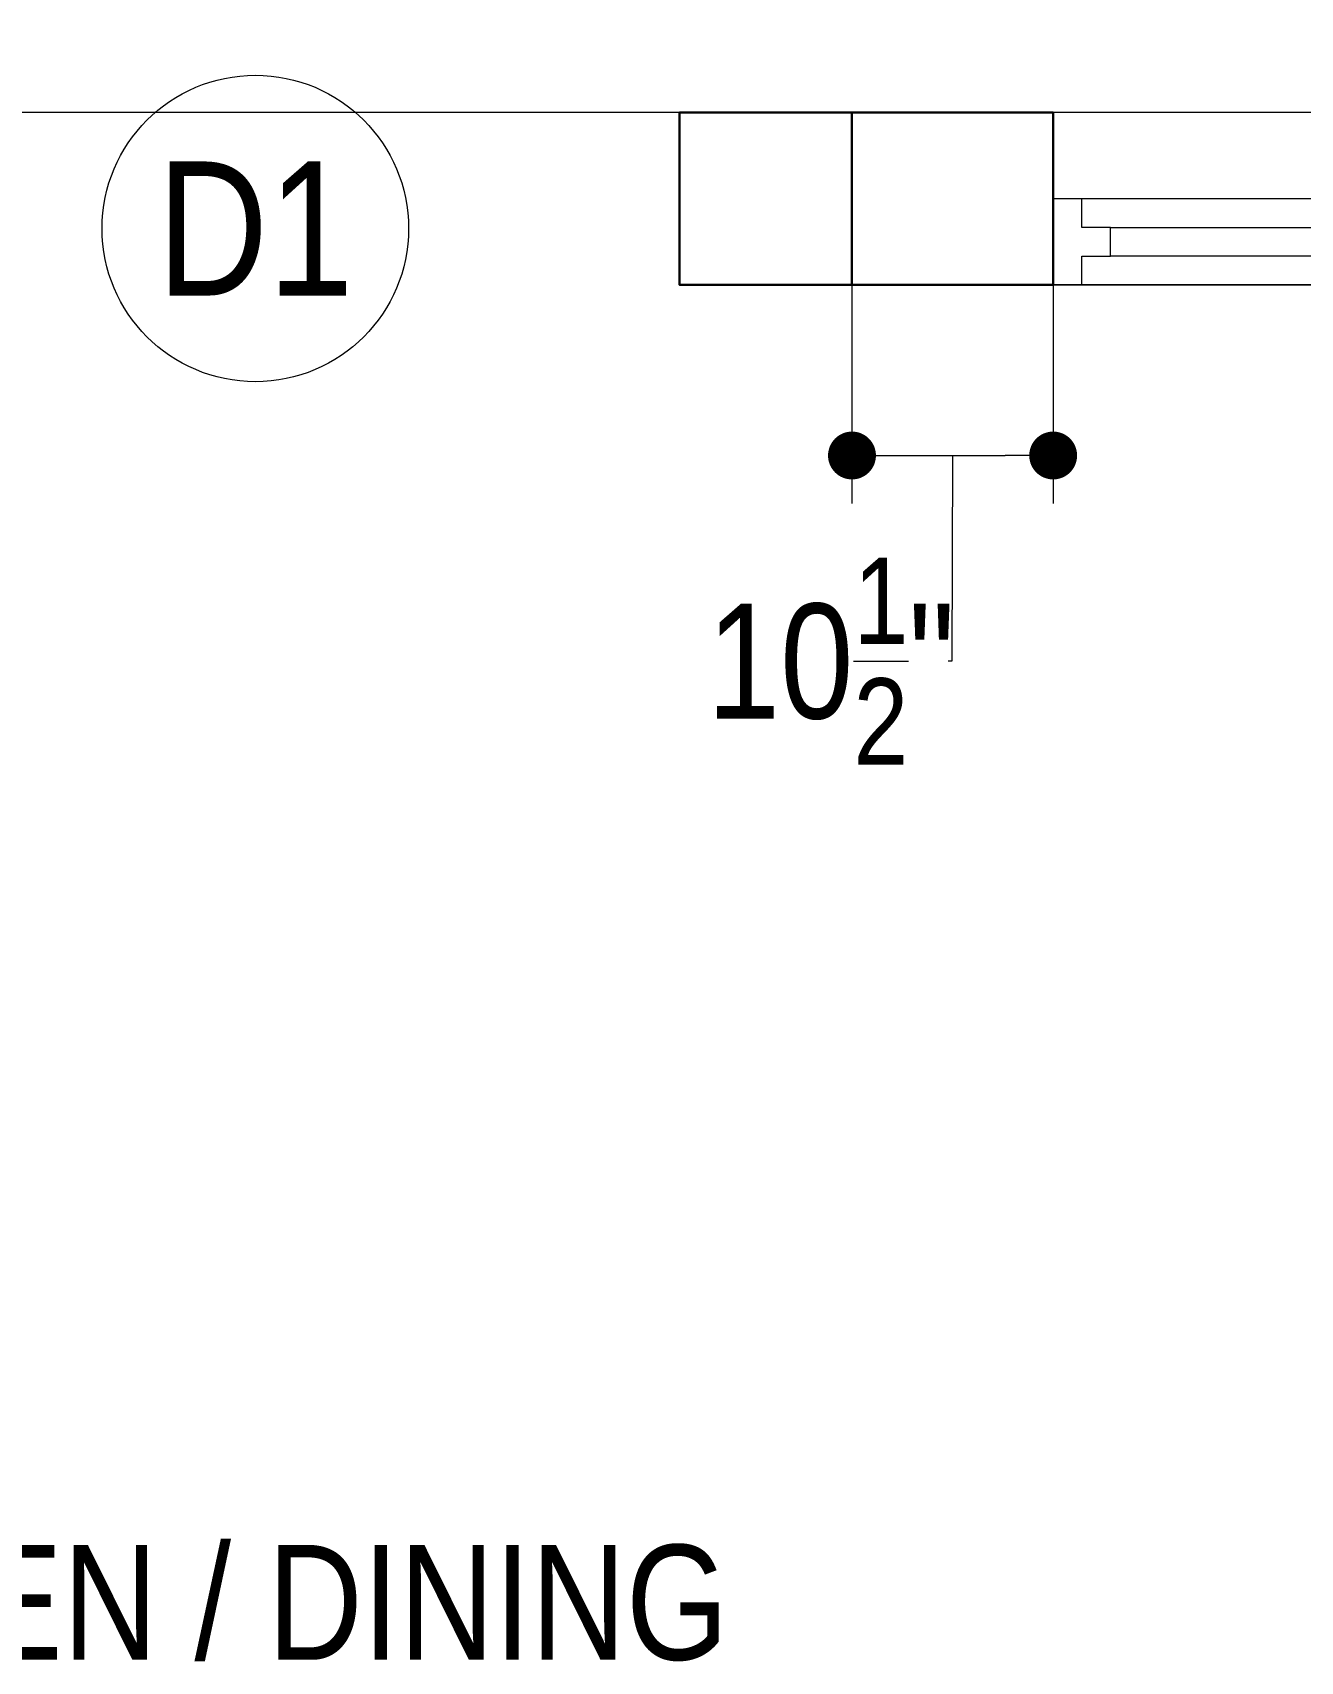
# Model space of a CAD drawing. Header units: millimetres. Extents: x 56222 to 154870, y -176352 to -121287.
# Drawn here: x 148228.4 to 148294.6, y -175066.2 to -174981.2 of the extents above; entities that cross this region are included whole.
import ezdxf

# ---------------------------------------------------------------- set-up
doc = ezdxf.new("R2010")
doc.units = ezdxf.units.MM
doc.header["$MEASUREMENT"] = 0
doc.header["$PDMODE"] = 35
doc.layers.get('Defpoints').update_dxf_attribs({"color": 220})
for name, color, linetype, lineweight in [('COLUMN', 1, 'Continuous', 30), ('GROUND FLOOR', 7, 'Continuous', 9), ('GROUND FLOOR  ( DIM )', 7, 'Continuous', 9), ('GROUND FLOOR  ( PLINE )', 251, 'Continuous', 30), ('GROUND FLOOR ( DW_RAIL )', 7, 'Continuous', 9)]:
    doc.layers.add(name, color=color, linetype=linetype, lineweight=lineweight)
doc.layers.add('GROUND FLOOR  ( Text )', color=251, linetype='Continuous')
doc.styles.add('Cn BT~6', font='swissc.ttf', dxfattribs={"height": 6})
doc.styles.add("Cn_BT_0'-0", font='swissc.ttf')
doc.styles.add('Cn_BT_7', font='swissc.ttf', dxfattribs={"height": 7})
doc.dimstyles.new('Cn BT~6', dxfattribs={"dimtxt": 0.18, "dimasz": 2.5, "dimexe": 2.5, "dimexo": 0, "dimgap": 0.09, "dimtad": 0, "dimdec": 3, "dimzin": 3, "dimdsep": 46, "dimlunit": 4, "dimtxsty": 'Cn BT~6', "dimblk": 'DOT', "dimcen": 0.09, "dimdle": 2, "dimclrd": 250, "dimclre": 250, "dimclrt": 5, "dimadec": 0, "dimazin": 0, "dimtfac": 0.75, "dimtdec": 3, "dimtofl": 0, "dimtmove": 0, "dimatfit": 3, "dimfxl": 1, "dimtolj": 1, "dimtzin": 0, "dimlwd": 15, "dimlwe": 15, "dimarcsym": 0})

# ---------------------------------------------------------------- blocks, each defined once
blk = doc.blocks.new('_Dot')
at = {"color": 0, "linetype": 'ByBlock', "lineweight": -2}
blk.add_line((-0.5, 0), (-1, 0), dxfattribs=at)
at = {"color": 0, "linetype": 'ByBlock', "const_width": 0.5}
blk.add_lwpolyline([(-0.25, 0, 1), (0.25, 0, 1)], format="xyb", close=True, dxfattribs=at)
blk = doc.blocks.new('*D239')
at = {"layer": 'Defpoints', "color": 0, "transparency": 16777216}
for p in [(148344.688, -174972.294), (148116.688, -174985.372), (148344.688, -174994.372)]:
    blk.add_point(p, dxfattribs=at)
at = {"layer": 'GROUND FLOOR  ( DIM )', "color": 250, "lineweight": 15, "transparency": 16777216}
for p, q in [((148116.688, -174985.372), (148116.688, -174969.794)), ((148344.688, -174994.372), (148344.688, -174969.794)), ((148119.188, -174972.294), (148221.981, -174972.294)), ((148342.188, -174972.294), (148239.394, -174972.294))]:
    blk.add_line(p, q, dxfattribs=at)
at = {"layer": 'GROUND FLOOR  ( DIM )', "color": 250, "lineweight": 15, "transparency": 16777216, "xscale": 2.5, "yscale": 2.5, "zscale": 2.5, "rotation": 180}
blk.add_blockref('_Dot', (148116.688, -174972.294), dxfattribs=at)
at = {"layer": 'GROUND FLOOR  ( DIM )', "color": 250, "lineweight": 15, "transparency": 16777216, "xscale": 2.5, "yscale": 2.5, "zscale": 2.5}
blk.add_blockref('_Dot', (148344.688, -174972.294), dxfattribs=at)
at = {"layer": 'GROUND FLOOR  ( DIM )', "color": 5, "transparency": 16777216, "insert": (148230.688, -174972.294), "char_height": 6, "attachment_point": 5, "style": 'Cn BT~6'}
blk.add_mtext('\\A1;19\'-0"', dxfattribs=at)
blk = doc.blocks.new('*D205')
at = {"layer": 'Defpoints', "color": 0, "transparency": 16777216}
for p in [(148271.188, -174994.372), (148281.688, -174994.372), (148281.688, -175003.276)]:
    blk.add_point(p, dxfattribs=at)
at = {"layer": 'GROUND FLOOR  ( DIM )', "color": 250, "lineweight": 15, "transparency": 16777216}
for p, q in [((148271.188, -174994.372), (148271.188, -175005.776)), ((148281.688, -174994.372), (148281.688, -175005.776)), ((148273.688, -175003.276), (148279.188, -175003.276)), ((148276.438, -175003.276), (148276.396, -175014.01)), ((148276.396, -175014.01), (148276.216, -175014.01))]:
    blk.add_line(p, q, dxfattribs=at)
at = {"layer": 'GROUND FLOOR  ( DIM )', "color": 250, "lineweight": 15, "transparency": 16777216, "xscale": 2.5, "yscale": 2.5, "zscale": 2.5, "rotation": 180}
blk.add_blockref('_Dot', (148271.188, -175003.276), dxfattribs=at)
at = {"layer": 'GROUND FLOOR  ( DIM )', "color": 250, "lineweight": 15, "transparency": 16777216, "xscale": 2.5, "yscale": 2.5, "zscale": 2.5}
blk.add_blockref('_Dot', (148281.688, -175003.276), dxfattribs=at)
at = {"layer": 'GROUND FLOOR  ( DIM )', "color": 5, "transparency": 16777216, "insert": (148270.093, -175014.01), "char_height": 6, "attachment_point": 5, "style": 'Cn BT~6'}
blk.add_mtext('\\A1;10{\\H0.750000x;\\S1/2;}"', dxfattribs=at)

msp = doc.modelspace()

# ---------------------------------------------------------------- linework, layer by layer
at = {"layer": 'COLUMN'}
msp.add_lwpolyline([(148262.1875, -174985.3723), (148271.1875, -174985.3723), (148271.1875, -174994.3723), (148262.1875, -174994.3723)], close=True, dxfattribs=at)
at = {"layer": 'GROUND FLOOR'}
for p, q in [((148508.1875, -174985.3723), (148107.6875, -174985.3723)), ((148262.1875, -174985.3723), (148262.1875, -174994.3723)), ((148281.6875, -174985.3723), (148281.6875, -174994.3723)), ((148344.6875, -174994.3723), (148262.1875, -174994.3723))]:
    msp.add_line(p, q, dxfattribs=at)
at = {"layer": 'GROUND FLOOR  ( DIM )', "color": 5}
msp.add_circle((148240.047, -174991.4224), 8, dxfattribs=at)
at = {"layer": 'GROUND FLOOR  ( PLINE )'}
msp.add_lwpolyline([(148281.6875, -174985.3723), (148271.1875, -174985.3723), (148271.1875, -174994.3723), (148281.6875, -174994.3723)], close=True, dxfattribs=at)
at = {"layer": 'GROUND FLOOR ( DW_RAIL )'}
msp.add_lwpolyline([(148281.6875, -174994.3723), (148283.1875, -174994.3723), (148283.1875, -174992.8723), (148284.6875, -174992.8723), (148284.6875, -174991.3723), (148326.6875, -174991.3723), (148326.6875, -174992.8723), (148328.1875, -174992.8723), (148328.1875, -174994.3723), (148329.6875, -174994.3723), (148329.6875, -174989.8723), (148328.1875, -174989.8723), (148328.1875, -174991.3723), (148326.6875, -174991.3723), (148326.6875, -174992.8723), (148284.6875, -174992.8723), (148284.6875, -174991.3723), (148283.1875, -174991.3723), (148283.1875, -174989.8723), (148281.6875, -174989.8723), (148281.6875, -174994.3723), (148329.6875, -174994.3723), (148329.6875, -174989.8723), (148281.6875, -174989.8723)], close=True, dxfattribs=at)

# ---------------------------------------------------------------- texts
at = {"layer": 'GROUND FLOOR  ( DIM )', "color": 5, "insert": (148240.047, -174991.4224), "char_height": 7, "attachment_point": 5, "style": 'Cn_BT_7'}
msp.add_mtext('D1', dxfattribs=at)
at = {"layer": 'GROUND FLOOR  ( Text )', "insert": (148234.7692, -175063.2002), "char_height": 6, "attachment_point": 5, "style": "Cn_BT_0'-0"}
msp.add_mtext('KITCHEN / DINING', dxfattribs=at)

# ---------------------------------------------------------------- dimensions: what is measured, and where the dimension line sits
at = {"layer": 'GROUND FLOOR  ( DIM )'}
dim = msp.add_linear_dim(base=(148344.6875, -174972.2938), p1=(148116.6875, -174985.3723), p2=(148344.6875, -174994.3723), dimstyle='Cn BT~6', override={"dimtmove": 1}, dxfattribs=at)
dim.commit()
dim.dimension.update_dxf_attribs({"geometry": '*D239', "text_midpoint": (148230.6875, -174972.2938)})
dim = msp.add_linear_dim(base=(148281.6875, -175003.2755), p1=(148271.1875, -174994.3723), p2=(148281.6875, -174994.3723), dimstyle='Cn BT~6', override={"dimtmove": 1}, dxfattribs=at)
dim.commit()
dim.dimension.update_dxf_attribs({"geometry": '*D205', "text_midpoint": (148276.1258, -175014.0103), "dimtype": 160})

doc.saveas('drawing.dxf')
